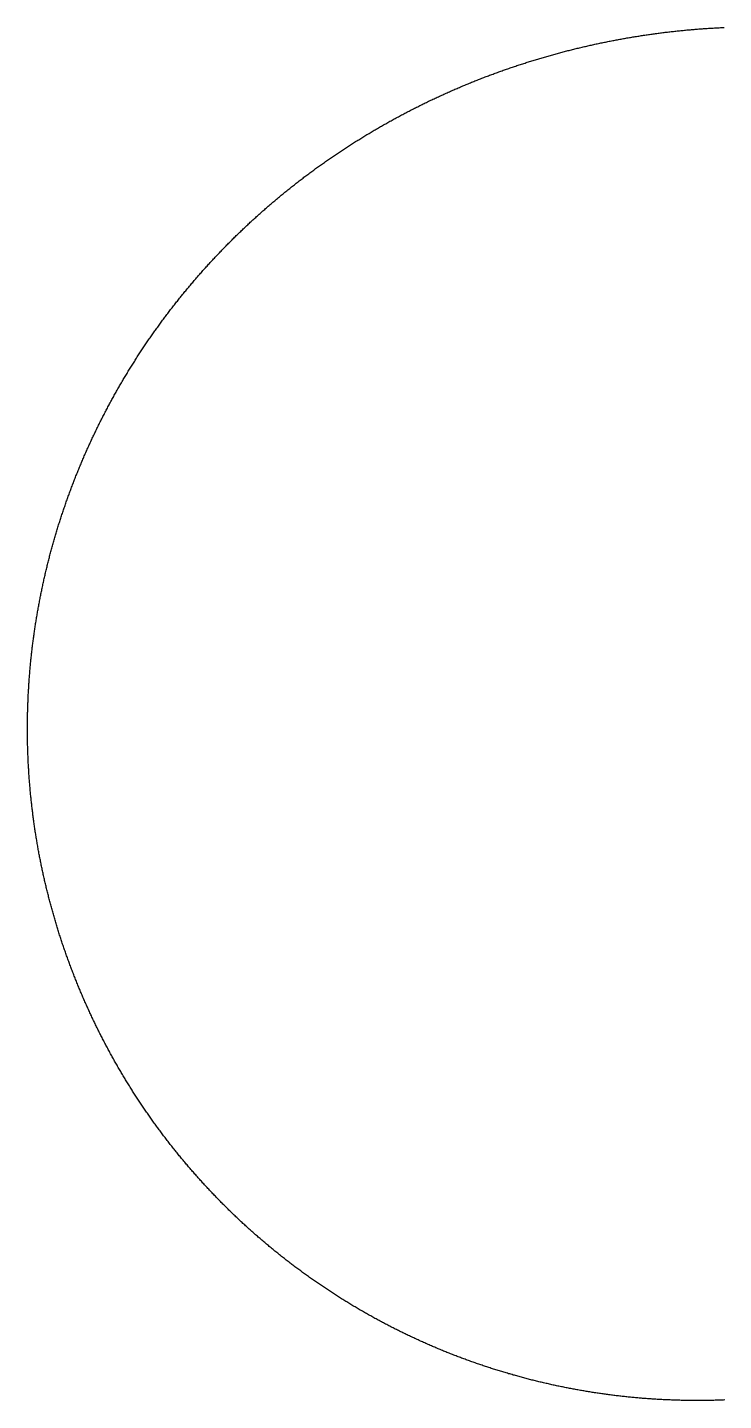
# Model space of a CAD drawing. Header units: metres. Extents: x -287 to 245, y -279 to 246.
# Drawn here: x -287 to -21, y -279 to 246 of the extents above; entities that cross this region are included whole.
import ezdxf

# ---------------------------------------------------------------- set-up
doc = ezdxf.new("R2010")
doc.units = ezdxf.units.M

msp = doc.modelspace()

# ---------------------------------------------------------------- linework, layer by layer
msp.add_lwpolyline([(-20.55, -278.53), (-21.01, -278.55), (-21.48, -278.56), (-21.94, -278.58), (-22.4, -278.6), (-22.86, -278.61), (-23.32, -278.62), (-23.78, -278.64), (-24.24, -278.65), (-24.7, -278.66), (-25.17, -278.67), (-25.63, -278.68), (-26.09, -278.69), (-26.55, -278.7), (-27.01, -278.71), (-27.47, -278.71), (-27.94, -278.72), (-28.4, -278.72), (-28.86, -278.73), (-29.32, -278.73), (-29.78, -278.74), (-30.24, -278.74), (-30.7, -278.74), (-31.17, -278.74), (-31.63, -278.74), (-32.09, -278.74), (-32.55, -278.73), (-33.01, -278.73), (-33.47, -278.73), (-33.94, -278.72), (-34.4, -278.72), (-34.86, -278.71), (-35.32, -278.7), (-35.78, -278.69), (-36.24, -278.69), (-36.7, -278.68), (-37.17, -278.67), (-37.63, -278.65), (-38.09, -278.64), (-38.55, -278.63), (-39.01, -278.62), (-39.47, -278.6), (-39.93, -278.59), (-40.4, -278.57), (-40.86, -278.55), (-41.32, -278.53), (-41.78, -278.52), (-42.24, -278.5), (-42.7, -278.48), (-43.16, -278.45), (-43.62, -278.43), (-44.08, -278.41), (-44.54, -278.39), (-45.01, -278.36), (-45.47, -278.34), (-45.93, -278.31), (-46.39, -278.28), (-46.85, -278.26), (-47.31, -278.23), (-47.77, -278.2), (-48.23, -278.17), (-48.69, -278.14), (-49.15, -278.1), (-49.61, -278.07), (-50.07, -278.04), (-50.53, -278), (-50.99, -277.97), (-51.45, -277.93), (-51.91, -277.9), (-52.37, -277.86), (-52.83, -277.82), (-53.29, -277.78), (-53.75, -277.74), (-54.21, -277.7), (-54.67, -277.66), (-55.13, -277.62), (-55.59, -277.57), (-56.05, -277.53), (-56.51, -277.48), (-56.97, -277.44), (-57.43, -277.39), (-57.89, -277.34), (-58.35, -277.29), (-58.81, -277.25), (-59.26, -277.2), (-59.72, -277.14), (-60.18, -277.09), (-60.64, -277.04), (-61.1, -276.99), (-61.56, -276.93), (-62.02, -276.88), (-62.47, -276.82), (-62.93, -276.77), (-63.39, -276.71), (-63.85, -276.65), (-64.31, -276.59), (-64.76, -276.53), (-65.22, -276.47), (-65.68, -276.41), (-66.14, -276.35), (-66.59, -276.28), (-67.05, -276.22), (-67.51, -276.16), (-67.96, -276.09), (-68.42, -276.02), (-68.88, -275.96), (-69.33, -275.89), (-69.79, -275.82), (-70.25, -275.75), (-70.7, -275.68), (-71.16, -275.61), (-71.61, -275.54), (-72.07, -275.46), (-72.53, -275.39), (-72.98, -275.32), (-73.44, -275.24), (-73.89, -275.16), (-74.35, -275.09), (-74.8, -275.01), (-75.26, -274.93), (-75.71, -274.85), (-76.17, -274.77), (-76.62, -274.69), (-77.07, -274.61), (-77.53, -274.52), (-77.98, -274.44), (-78.44, -274.36), (-78.89, -274.27), (-79.34, -274.19), (-79.8, -274.1), (-80.25, -274.01), (-80.7, -273.92), (-81.16, -273.83), (-81.61, -273.74), (-82.06, -273.65), (-82.51, -273.56), (-82.97, -273.47), (-83.42, -273.38), (-83.87, -273.28), (-84.32, -273.19), (-84.77, -273.09), (-85.22, -272.99), (-85.67, -272.9), (-86.13, -272.8), (-86.58, -272.7), (-87.03, -272.6), (-87.48, -272.5), (-87.93, -272.4), (-88.38, -272.29), (-88.83, -272.19), (-89.28, -272.09), (-89.73, -271.98), (-90.18, -271.88), (-90.63, -271.77), (-91.07, -271.66), (-91.52, -271.56), (-91.97, -271.45), (-92.42, -271.34), (-92.87, -271.23), (-93.32, -271.12), (-93.76, -271), (-94.21, -270.89), (-94.66, -270.78), (-95.11, -270.66), (-95.55, -270.55), (-96, -270.43), (-96.45, -270.32), (-96.89, -270.2), (-97.34, -270.08), (-97.78, -269.96), (-98.23, -269.84), (-98.68, -269.72), (-99.12, -269.6), (-99.57, -269.47), (-100.01, -269.35), (-100.46, -269.23), (-100.9, -269.1), (-101.34, -268.98), (-101.79, -268.85), (-102.23, -268.72), (-102.67, -268.59), (-103.12, -268.47), (-103.56, -268.34), (-104, -268.21), (-104.45, -268.07), (-104.89, -267.94), (-105.33, -267.81), (-105.77, -267.68), (-106.21, -267.54), (-106.65, -267.41), (-107.1, -267.27), (-107.54, -267.13), (-107.98, -267), (-108.42, -266.86), (-108.86, -266.72), (-109.3, -266.58), (-109.74, -266.44), (-110.18, -266.3), (-110.62, -266.15), (-111.05, -266.01), (-111.49, -265.87), (-111.93, -265.72), (-112.37, -265.58), (-112.81, -265.43), (-113.24, -265.28), (-113.68, -265.13), (-114.12, -264.99), (-114.55, -264.84), (-114.99, -264.69), (-115.43, -264.53), (-115.86, -264.38), (-116.3, -264.23), (-116.73, -264.08), (-117.17, -263.92), (-117.6, -263.77), (-118.04, -263.61), (-118.47, -263.46), (-118.91, -263.3), (-119.34, -263.14), (-119.77, -262.98), (-120.21, -262.82), (-120.64, -262.66), (-121.07, -262.5), (-121.5, -262.34), (-121.94, -262.17), (-122.37, -262.01), (-122.8, -261.85), (-123.23, -261.68), (-123.66, -261.52), (-124.09, -261.35), (-124.52, -261.18), (-124.95, -261.01), (-125.38, -260.84), (-125.81, -260.67), (-126.24, -260.5), (-126.67, -260.33), (-127.09, -260.16), (-127.52, -259.99), (-127.95, -259.81), (-128.38, -259.64), (-128.8, -259.46), (-129.23, -259.29), (-129.66, -259.11), (-130.08, -258.93), (-130.51, -258.75), (-130.93, -258.58), (-131.36, -258.4), (-131.78, -258.21), (-132.21, -258.03), (-132.63, -257.85), (-133.06, -257.67), (-133.48, -257.48), (-133.9, -257.3), (-134.33, -257.11), (-134.75, -256.93), (-135.17, -256.74), (-135.59, -256.55), (-136.01, -256.36), (-136.43, -256.18), (-136.85, -255.99), (-137.27, -255.79), (-137.69, -255.6), (-138.11, -255.41), (-138.53, -255.22), (-138.95, -255.02), (-139.37, -254.83), (-139.79, -254.63), (-140.21, -254.44), (-140.62, -254.24), (-141.04, -254.04), (-141.46, -253.85), (-141.87, -253.65), (-142.29, -253.45), (-142.71, -253.25), (-143.12, -253.05), (-143.54, -252.84), (-143.95, -252.64), (-144.37, -252.44), (-144.78, -252.23), (-145.19, -252.03), (-145.61, -251.82), (-146.02, -251.62), (-146.43, -251.41), (-146.84, -251.2), (-147.26, -250.99), (-147.67, -250.78), (-148.08, -250.57), (-148.49, -250.36), (-148.9, -250.15), (-149.31, -249.94), (-149.72, -249.72), (-150.13, -249.51), (-150.53, -249.29), (-150.94, -249.08), (-151.35, -248.86), (-151.76, -248.65), (-152.16, -248.43), (-152.57, -248.21), (-152.98, -247.99), (-153.38, -247.77), (-153.79, -247.55), (-154.19, -247.33), (-154.6, -247.11), (-155, -246.88), (-155.41, -246.66), (-155.81, -246.43), (-156.21, -246.21), (-156.61, -245.98), (-157.02, -245.76), (-157.42, -245.53), (-157.82, -245.3), (-158.22, -245.07), (-158.62, -244.84), (-159.02, -244.61), (-159.42, -244.38), (-159.82, -244.15), (-160.22, -243.92), (-160.62, -243.69), (-161.02, -243.45), (-161.41, -243.22), (-161.81, -242.98), (-162.21, -242.75), (-162.6, -242.51), (-163, -242.27), (-163.39, -242.03), (-163.79, -241.79), (-164.18, -241.55), (-164.58, -241.31), (-164.97, -241.07), (-165.36, -240.83), (-165.76, -240.59), (-166.15, -240.35), (-166.54, -240.1), (-166.93, -239.86), (-167.32, -239.61), (-167.71, -239.37), (-168.1, -239.12), (-168.49, -238.87), (-168.88, -238.62), (-169.27, -238.38), (-169.66, -238.13), (-170.05, -237.88), (-170.44, -237.62), (-170.82, -237.37), (-171.21, -237.12), (-171.59, -236.87), (-171.98, -236.61), (-172.37, -236.36), (-172.75, -236.1), (-173.13, -235.85), (-173.52, -235.59), (-173.9, -235.33), (-174.28, -235.08), (-174.67, -234.82), (-175.05, -234.56), (-175.43, -234.3), (-175.81, -234.04), (-176.19, -233.78), (-176.57, -233.51), (-176.95, -233.25), (-177.33, -232.99), (-177.71, -232.72), (-178.08, -232.46), (-178.46, -232.19), (-178.84, -231.93), (-179.22, -231.66), (-179.59, -231.39), (-179.97, -231.12), (-180.34, -230.86), (-180.72, -230.59), (-181.09, -230.32), (-181.47, -230.05), (-181.84, -229.77), (-182.21, -229.5), (-182.58, -229.23), (-182.96, -228.95), (-183.33, -228.68), (-183.7, -228.41), (-184.07, -228.13), (-184.44, -227.85), (-184.81, -227.58), (-185.17, -227.3), (-185.54, -227.02), (-185.91, -226.74), (-186.28, -226.46), (-186.64, -226.18), (-187.01, -225.9), (-187.38, -225.62), (-187.74, -225.34), (-188.11, -225.05), (-188.47, -224.77), (-188.83, -224.49), (-189.2, -224.2), (-189.56, -223.91), (-189.92, -223.63), (-190.28, -223.34), (-190.64, -223.05), (-191, -222.77), (-191.36, -222.48), (-191.72, -222.19), (-192.08, -221.9), (-192.44, -221.61), (-192.8, -221.31), (-193.16, -221.02), (-193.51, -220.73), (-193.87, -220.44), (-194.22, -220.14), (-194.58, -219.85), (-194.93, -219.55), (-195.29, -219.25), (-195.64, -218.96), (-195.99, -218.66), (-196.35, -218.36), (-196.7, -218.06), (-197.05, -217.76), (-197.4, -217.46), (-197.75, -217.16), (-198.1, -216.86), (-198.45, -216.56), (-198.8, -216.26), (-199.15, -215.96), (-199.49, -215.65), (-199.84, -215.35), (-200.19, -215.04), (-200.53, -214.74), (-200.88, -214.43), (-201.22, -214.12), (-201.57, -213.82), (-201.91, -213.51), (-202.25, -213.2), (-202.6, -212.89), (-202.94, -212.58), (-203.28, -212.27), (-203.62, -211.96), (-203.96, -211.65), (-204.3, -211.33), (-204.64, -211.02), (-204.98, -210.71), (-205.32, -210.39), (-205.65, -210.08), (-205.99, -209.76), (-206.33, -209.45), (-206.66, -209.13), (-207, -208.81), (-207.33, -208.49), (-207.67, -208.18), (-208, -207.86), (-208.33, -207.54), (-208.67, -207.22), (-209, -206.9), (-209.33, -206.57), (-209.66, -206.25), (-209.99, -205.93), (-210.32, -205.61), (-210.65, -205.28), (-210.97, -204.96), (-211.3, -204.63), (-211.63, -204.31), (-211.96, -203.98), (-212.28, -203.65), (-212.61, -203.33), (-212.93, -203), (-213.26, -202.67), (-213.58, -202.34), (-213.9, -202.01), (-214.22, -201.68), (-214.55, -201.35), (-214.87, -201.02), (-215.19, -200.68), (-215.51, -200.35), (-215.83, -200.02), (-216.15, -199.68), (-216.46, -199.35), (-216.78, -199.01), (-217.1, -198.68), (-217.41, -198.34), (-217.73, -198.01), (-218.04, -197.67), (-218.36, -197.33), (-218.67, -196.99), (-218.99, -196.65), (-219.3, -196.31), (-219.61, -195.97), (-219.92, -195.63), (-220.23, -195.29), (-220.54, -194.95), (-220.85, -194.61), (-221.16, -194.27), (-221.47, -193.92), (-221.78, -193.58), (-222.08, -193.23), (-222.39, -192.89), (-222.7, -192.54), (-223, -192.2), (-223.31, -191.85), (-223.61, -191.5), (-223.91, -191.15), (-224.22, -190.81), (-224.52, -190.46), (-224.82, -190.11), (-225.12, -189.76), (-225.42, -189.41), (-225.72, -189.05), (-226.02, -188.7), (-226.32, -188.35), (-226.61, -188), (-226.91, -187.64), (-227.21, -187.29), (-227.5, -186.94), (-227.8, -186.58), (-228.09, -186.23), (-228.39, -185.87), (-228.68, -185.51), (-228.97, -185.16), (-229.26, -184.8), (-229.56, -184.44), (-229.85, -184.08), (-230.14, -183.72), (-230.43, -183.36), (-230.71, -183), (-231, -182.64), (-231.29, -182.28), (-231.58, -181.92), (-231.86, -181.56), (-232.15, -181.19), (-232.43, -180.83), (-232.72, -180.47), (-233, -180.1), (-233.28, -179.74), (-233.56, -179.37), (-233.85, -179.01), (-234.13, -178.64), (-234.41, -178.27), (-234.69, -177.91), (-234.97, -177.54), (-235.24, -177.17), (-235.52, -176.8), (-235.8, -176.43), (-236.07, -176.06), (-236.35, -175.69), (-236.62, -175.32), (-236.9, -174.95), (-237.17, -174.58), (-237.44, -174.21), (-237.72, -173.83), (-237.99, -173.46), (-238.26, -173.09), (-238.53, -172.71), (-238.8, -172.34), (-239.07, -171.96), (-239.33, -171.59), (-239.6, -171.21), (-239.87, -170.83), (-240.13, -170.46), (-240.4, -170.08), (-240.66, -169.7), (-240.93, -169.32), (-241.19, -168.94), (-241.45, -168.56), (-241.72, -168.18), (-241.98, -167.8), (-242.24, -167.42), (-242.5, -167.04), (-242.76, -166.66), (-243.01, -166.27), (-243.27, -165.89), (-243.53, -165.51), (-243.78, -165.12), (-244.04, -164.74), (-244.3, -164.36), (-244.55, -163.97), (-244.8, -163.58), (-245.06, -163.2), (-245.31, -162.81), (-245.56, -162.42), (-245.81, -162.04), (-246.06, -161.65), (-246.31, -161.26), (-246.56, -160.87), (-246.81, -160.48), (-247.05, -160.09), (-247.3, -159.7), (-247.55, -159.31), (-247.79, -158.92), (-248.03, -158.53), (-248.28, -158.14), (-248.52, -157.74), (-248.76, -157.35), (-249, -156.96), (-249.25, -156.56), (-249.49, -156.17), (-249.72, -155.78), (-249.96, -155.38), (-250.2, -154.98), (-250.44, -154.59), (-250.67, -154.19), (-250.91, -153.8), (-251.15, -153.4), (-251.38, -153), (-251.61, -152.6), (-251.85, -152.2), (-252.08, -151.81), (-252.31, -151.41), (-252.54, -151.01), (-252.77, -150.61), (-253, -150.21), (-253.23, -149.8), (-253.46, -149.4), (-253.68, -149), (-253.91, -148.6), (-254.14, -148.2), (-254.36, -147.79), (-254.58, -147.39), (-254.81, -146.99), (-255.03, -146.58), (-255.25, -146.18), (-255.47, -145.77), (-255.7, -145.37), (-255.92, -144.96), (-256.13, -144.55), (-256.35, -144.15), (-256.57, -143.74), (-256.79, -143.33), (-257, -142.93), (-257.22, -142.52), (-257.43, -142.11), (-257.65, -141.7), (-257.86, -141.29), (-258.07, -140.88), (-258.29, -140.47), (-258.5, -140.06), (-258.71, -139.65), (-258.92, -139.24), (-259.13, -138.83), (-259.33, -138.42), (-259.54, -138), (-259.75, -137.59), (-259.95, -137.18), (-260.16, -136.76), (-260.36, -136.35), (-260.57, -135.94), (-260.77, -135.52), (-260.97, -135.11), (-261.17, -134.69), (-261.37, -134.28), (-261.57, -133.86), (-261.77, -133.44), (-261.97, -133.03), (-262.17, -132.61), (-262.37, -132.19), (-262.56, -131.77), (-262.76, -131.36), (-262.95, -130.94), (-263.15, -130.52), (-263.34, -130.1), (-263.53, -129.68), (-263.72, -129.26), (-263.92, -128.84), (-264.11, -128.42), (-264.3, -128), (-264.48, -127.58), (-264.67, -127.16), (-264.86, -126.73), (-265.05, -126.31), (-265.23, -125.89), (-265.42, -125.47), (-265.6, -125.04), (-265.78, -124.62), (-265.97, -124.2), (-266.15, -123.77), (-266.33, -123.35), (-266.51, -122.92), (-266.69, -122.5), (-266.87, -122.07), (-267.05, -121.65), (-267.23, -121.22), (-267.4, -120.79), (-267.58, -120.37), (-267.75, -119.94), (-267.93, -119.51), (-268.1, -119.09), (-268.27, -118.66), (-268.45, -118.23), (-268.62, -117.8), (-268.79, -117.37), (-268.96, -116.94), (-269.13, -116.51), (-269.29, -116.08), (-269.46, -115.65), (-269.63, -115.22), (-269.79, -114.79), (-269.96, -114.36), (-270.12, -113.93), (-270.29, -113.5), (-270.45, -113.07), (-270.61, -112.63), (-270.77, -112.2), (-270.94, -111.77), (-271.09, -111.34), (-271.25, -110.9), (-271.41, -110.47), (-271.57, -110.04), (-271.73, -109.6), (-271.88, -109.17), (-272.04, -108.73), (-272.19, -108.3), (-272.35, -107.86), (-272.5, -107.43), (-272.65, -106.99), (-272.8, -106.55), (-272.95, -106.12), (-273.1, -105.68), (-273.25, -105.24), (-273.4, -104.81), (-273.55, -104.37), (-273.69, -103.93), (-273.84, -103.49), (-273.98, -103.06), (-274.13, -102.62), (-274.27, -102.18), (-274.41, -101.74), (-274.56, -101.3), (-274.7, -100.86), (-274.84, -100.42), (-274.98, -99.98), (-275.12, -99.54), (-275.25, -99.1), (-275.39, -98.66), (-275.53, -98.22), (-275.66, -97.78), (-275.8, -97.34), (-275.93, -96.9), (-276.07, -96.45), (-276.2, -96.01), (-276.33, -95.57), (-276.46, -95.13), (-276.59, -94.68), (-276.72, -94.24), (-276.85, -93.8), (-276.98, -93.35), (-277.1, -92.91), (-277.23, -92.47), (-277.35, -92.02), (-277.48, -91.58), (-277.6, -91.13), (-277.72, -90.69), (-277.85, -90.24), (-277.97, -89.8), (-278.09, -89.35), (-278.21, -88.91), (-278.33, -88.46), (-278.45, -88.01), (-278.56, -87.57), (-278.68, -87.12), (-278.8, -86.67), (-278.91, -86.23), (-279.02, -85.78), (-279.14, -85.33), (-279.25, -84.88), (-279.36, -84.44), (-279.47, -83.99), (-279.58, -83.54), (-279.69, -83.09), (-279.8, -82.64), (-279.91, -82.19), (-280.02, -81.75), (-280.12, -81.3), (-280.23, -80.85), (-280.33, -80.4), (-280.44, -79.95), (-280.54, -79.5), (-280.64, -79.05), (-280.74, -78.6), (-280.84, -78.15), (-280.94, -77.7), (-281.04, -77.25), (-281.14, -76.79), (-281.24, -76.34), (-281.33, -75.89), (-281.43, -75.44), (-281.52, -74.99), (-281.62, -74.54), (-281.71, -74.09), (-281.8, -73.63), (-281.9, -73.18), (-281.99, -72.73), (-282.08, -72.28), (-282.17, -71.82), (-282.25, -71.37), (-282.34, -70.92), (-282.43, -70.46), (-282.52, -70.01), (-282.6, -69.56), (-282.68, -69.1), (-282.77, -68.65), (-282.85, -68.19), (-282.93, -67.74), (-283.01, -67.29), (-283.09, -66.83), (-283.17, -66.38), (-283.25, -65.92), (-283.33, -65.47), (-283.41, -65.01), (-283.48, -64.56), (-283.56, -64.1), (-283.63, -63.65), (-283.71, -63.19), (-283.78, -62.73), (-283.85, -62.28), (-283.92, -61.82), (-284, -61.37), (-284.07, -60.91), (-284.13, -60.45), (-284.2, -60), (-284.27, -59.54), (-284.34, -59.08), (-284.4, -58.63), (-284.47, -58.17), (-284.53, -57.71), (-284.59, -57.26), (-284.66, -56.8), (-284.72, -56.34), (-284.78, -55.88), (-284.84, -55.43), (-284.9, -54.97), (-284.96, -54.51), (-285.01, -54.05), (-285.07, -53.59), (-285.13, -53.14), (-285.18, -52.68), (-285.24, -52.22), (-285.29, -51.76), (-285.34, -51.3), (-285.39, -50.84), (-285.44, -50.39), (-285.49, -49.93), (-285.54, -49.47), (-285.59, -49.01), (-285.64, -48.55), (-285.69, -48.09), (-285.73, -47.63), (-285.78, -47.17), (-285.82, -46.71), (-285.87, -46.25), (-285.91, -45.79), (-285.95, -45.33), (-285.99, -44.87), (-286.03, -44.41), (-286.07, -43.95), (-286.11, -43.49), (-286.15, -43.03), (-286.19, -42.57), (-286.22, -42.11), (-286.26, -41.65), (-286.29, -41.19), (-286.33, -40.73), (-286.36, -40.27), (-286.39, -39.81), (-286.42, -39.35), (-286.45, -38.89), (-286.48, -38.43), (-286.51, -37.97), (-286.54, -37.51), (-286.57, -37.05), (-286.59, -36.59), (-286.62, -36.13), (-286.64, -35.67), (-286.67, -35.21), (-286.69, -34.74), (-286.71, -34.28), (-286.73, -33.82), (-286.75, -33.36), (-286.77, -32.9), (-286.79, -32.44), (-286.81, -31.98), (-286.83, -31.52), (-286.84, -31.06), (-286.86, -30.59), (-286.88, -30.13), (-286.89, -29.67), (-286.9, -29.21), (-286.91, -28.75), (-286.93, -28.29), (-286.94, -27.83), (-286.95, -27.36), (-286.96, -26.9), (-286.96, -26.44), (-286.97, -25.98), (-286.98, -25.52), (-286.98, -25.06), (-286.99, -24.6), (-286.99, -24.13), (-287, -23.67), (-287, -23.21), (-287, -22.75), (-287, -22.29), (-287, -21.83), (-287, -21.36), (-287, -20.9), (-287, -20.44), (-286.99, -19.98), (-286.99, -19.52), (-286.98, -19.06), (-286.98, -18.6), (-286.97, -18.13), (-286.96, -17.67), (-286.96, -17.21), (-286.95, -16.75), (-286.94, -16.29), (-286.93, -15.83), (-286.92, -15.37), (-286.9, -14.9), (-286.89, -14.44), (-286.88, -13.98), (-286.86, -13.52), (-286.85, -13.06), (-286.83, -12.6), (-286.81, -12.14), (-286.79, -11.67), (-286.77, -11.21), (-286.76, -10.75), (-286.73, -10.29), (-286.71, -9.83), (-286.69, -9.37), (-286.67, -8.91), (-286.64, -8.45), (-286.62, -7.99), (-286.59, -7.53), (-286.57, -7.06), (-286.54, -6.6), (-286.51, -6.14), (-286.48, -5.68), (-286.45, -5.22), (-286.42, -4.76), (-286.39, -4.3), (-286.36, -3.84), (-286.33, -3.38), (-286.3, -2.92), (-286.26, -2.46), (-286.23, -2), (-286.19, -1.54), (-286.15, -1.08), (-286.11, -0.62), (-286.08, -0.16), (-286.04, 0.3), (-286, 0.76), (-285.96, 1.22), (-285.91, 1.68), (-285.87, 2.14), (-285.83, 2.6), (-285.78, 3.06), (-285.74, 3.52), (-285.69, 3.98), (-285.65, 4.44), (-285.6, 4.9), (-285.55, 5.35), (-285.5, 5.81), (-285.45, 6.27), (-285.4, 6.73), (-285.35, 7.19), (-285.3, 7.65), (-285.24, 8.11), (-285.19, 8.56), (-285.14, 9.02), (-285.08, 9.48), (-285.02, 9.94), (-284.97, 10.4), (-284.91, 10.86), (-284.85, 11.31), (-284.79, 11.77), (-284.73, 12.23), (-284.67, 12.69), (-284.61, 13.14), (-284.54, 13.6), (-284.48, 14.06), (-284.42, 14.51), (-284.35, 14.97), (-284.29, 15.43), (-284.22, 15.89), (-284.15, 16.34), (-284.08, 16.8), (-284.01, 17.25), (-283.94, 17.71), (-283.87, 18.17), (-283.8, 18.62), (-283.73, 19.08), (-283.66, 19.53), (-283.58, 19.99), (-283.51, 20.45), (-283.43, 20.9), (-283.35, 21.36), (-283.28, 21.81), (-283.2, 22.27), (-283.12, 22.72), (-283.04, 23.18), (-282.96, 23.63), (-282.88, 24.08), (-282.8, 24.54), (-282.71, 24.99), (-282.63, 25.45), (-282.55, 25.9), (-282.46, 26.35), (-282.38, 26.81), (-282.29, 27.26), (-282.2, 27.71), (-282.11, 28.17), (-282.02, 28.62), (-281.93, 29.07), (-281.84, 29.52), (-281.75, 29.98), (-281.66, 30.43), (-281.57, 30.88), (-281.47, 31.33), (-281.38, 31.78), (-281.28, 32.24), (-281.18, 32.69), (-281.09, 33.14), (-280.99, 33.59), (-280.89, 34.04), (-280.79, 34.49), (-280.69, 34.94), (-280.59, 35.39), (-280.49, 35.84), (-280.38, 36.29), (-280.28, 36.74), (-280.18, 37.19), (-280.07, 37.64), (-279.97, 38.09), (-279.86, 38.54), (-279.75, 38.99), (-279.64, 39.44), (-279.53, 39.89), (-279.42, 40.33), (-279.31, 40.78), (-279.2, 41.23), (-279.09, 41.68), (-278.98, 42.13), (-278.86, 42.57), (-278.75, 43.02), (-278.63, 43.47), (-278.52, 43.91), (-278.4, 44.36), (-278.28, 44.81), (-278.16, 45.25), (-278.04, 45.7), (-277.92, 46.14), (-277.8, 46.59), (-277.68, 47.03), (-277.56, 47.48), (-277.44, 47.92), (-277.31, 48.37), (-277.19, 48.81), (-277.06, 49.26), (-276.94, 49.7), (-276.81, 50.14), (-276.68, 50.59), (-276.55, 51.03), (-276.42, 51.47), (-276.29, 51.92), (-276.16, 52.36), (-276.03, 52.8), (-275.9, 53.24), (-275.76, 53.69), (-275.63, 54.13), (-275.49, 54.57), (-275.36, 55.01), (-275.22, 55.45), (-275.09, 55.89), (-274.95, 56.33), (-274.81, 56.77), (-274.67, 57.21), (-274.53, 57.65), (-274.39, 58.09), (-274.25, 58.53), (-274.1, 58.97), (-273.96, 59.41), (-273.82, 59.85), (-273.67, 60.29), (-273.52, 60.72), (-273.38, 61.16), (-273.23, 61.6), (-273.08, 62.04), (-272.93, 62.47), (-272.78, 62.91), (-272.63, 63.35), (-272.48, 63.78), (-272.33, 64.22), (-272.18, 64.65), (-272.02, 65.09), (-271.87, 65.52), (-271.72, 65.96), (-271.56, 66.39), (-271.4, 66.83), (-271.25, 67.26), (-271.09, 67.69), (-270.93, 68.13), (-270.77, 68.56), (-270.61, 68.99), (-270.45, 69.43), (-270.29, 69.86), (-270.12, 70.29), (-269.96, 70.72), (-269.8, 71.15), (-269.63, 71.58), (-269.47, 72.02), (-269.3, 72.45), (-269.13, 72.88), (-268.97, 73.31), (-268.8, 73.74), (-268.63, 74.17), (-268.46, 74.59), (-268.29, 75.02), (-268.12, 75.45), (-267.94, 75.88), (-267.77, 76.31), (-267.6, 76.74), (-267.42, 77.16), (-267.25, 77.59), (-267.07, 78.02), (-266.89, 78.44), (-266.72, 78.87), (-266.54, 79.29), (-266.36, 79.72), (-266.18, 80.14), (-266, 80.57), (-265.82, 80.99), (-265.63, 81.42), (-265.45, 81.84), (-265.27, 82.27), (-265.08, 82.69), (-264.9, 83.11), (-264.71, 83.53), (-264.53, 83.96), (-264.34, 84.38), (-264.15, 84.8), (-263.96, 85.22), (-263.77, 85.64), (-263.58, 86.06), (-263.39, 86.48), (-263.2, 86.9), (-263.01, 87.32), (-262.82, 87.74), (-262.62, 88.16), (-262.43, 88.58), (-262.23, 89), (-262.04, 89.41), (-261.84, 89.83), (-261.64, 90.25), (-261.44, 90.67), (-261.24, 91.08), (-261.04, 91.5), (-260.84, 91.91), (-260.64, 92.33), (-260.44, 92.74), (-260.24, 93.16), (-260.03, 93.57), (-259.83, 93.99), (-259.63, 94.4), (-259.42, 94.81), (-259.21, 95.23), (-259.01, 95.64), (-258.8, 96.05), (-258.59, 96.46), (-258.38, 96.88), (-258.17, 97.29), (-257.96, 97.7), (-257.75, 98.11), (-257.54, 98.52), (-257.32, 98.93), (-257.11, 99.34), (-256.9, 99.74), (-256.68, 100.15), (-256.47, 100.56), (-256.25, 100.97), (-256.03, 101.38), (-255.81, 101.78), (-255.6, 102.19), (-255.38, 102.6), (-255.16, 103), (-254.94, 103.41), (-254.71, 103.81), (-254.49, 104.22), (-254.27, 104.62), (-254.05, 105.02), (-253.82, 105.43), (-253.6, 105.83), (-253.37, 106.23), (-253.14, 106.64), (-252.92, 107.04), (-252.69, 107.44), (-252.46, 107.84), (-252.23, 108.24), (-252, 108.64), (-251.77, 109.04), (-251.54, 109.44), (-251.31, 109.84), (-251.08, 110.24), (-250.84, 110.64), (-250.61, 111.03), (-250.37, 111.43), (-250.14, 111.83), (-249.9, 112.23), (-249.67, 112.62), (-249.43, 113.02), (-249.19, 113.41), (-248.95, 113.81), (-248.71, 114.2), (-248.47, 114.6), (-248.23, 114.99), (-247.99, 115.38), (-247.75, 115.78), (-247.51, 116.17), (-247.26, 116.56), (-247.02, 116.95), (-246.77, 117.34), (-246.53, 117.73), (-246.28, 118.13), (-246.03, 118.51), (-245.79, 118.9), (-245.54, 119.29), (-245.29, 119.68), (-245.04, 120.07), (-244.79, 120.46), (-244.54, 120.85), (-244.29, 121.23), (-244.03, 121.62), (-243.78, 122), (-243.53, 122.39), (-243.27, 122.78), (-243.02, 123.16), (-242.76, 123.54), (-242.51, 123.93), (-242.25, 124.31), (-241.99, 124.69), (-241.73, 125.08), (-241.47, 125.46), (-241.21, 125.84), (-240.95, 126.22), (-240.69, 126.6), (-240.43, 126.98), (-240.17, 127.36), (-239.91, 127.74), (-239.64, 128.12), (-239.38, 128.5), (-239.11, 128.88), (-238.85, 129.25), (-238.58, 129.63), (-238.31, 130.01), (-238.05, 130.38), (-237.78, 130.76), (-237.51, 131.14), (-237.24, 131.51), (-236.97, 131.88), (-236.7, 132.26), (-236.43, 132.63), (-236.16, 133), (-235.88, 133.38), (-235.61, 133.75), (-235.34, 134.12), (-235.06, 134.49), (-234.79, 134.86), (-234.51, 135.23), (-234.23, 135.6), (-233.96, 135.97), (-233.68, 136.34), (-233.4, 136.71), (-233.12, 137.07), (-232.84, 137.44), (-232.56, 137.81), (-232.28, 138.17), (-232, 138.54), (-231.72, 138.9), (-231.43, 139.27), (-231.15, 139.63), (-230.87, 140), (-230.58, 140.36), (-230.3, 140.72), (-230.01, 141.09), (-229.72, 141.45), (-229.44, 141.81), (-229.15, 142.17), (-228.86, 142.53), (-228.57, 142.89), (-228.28, 143.25), (-227.99, 143.61), (-227.7, 143.97), (-227.41, 144.32), (-227.11, 144.68), (-226.82, 145.04), (-226.53, 145.39), (-226.23, 145.75), (-225.94, 146.1), (-225.64, 146.46), (-225.35, 146.81), (-225.05, 147.17), (-224.75, 147.52), (-224.46, 147.87), (-224.16, 148.23), (-223.86, 148.58), (-223.56, 148.93), (-223.26, 149.28), (-222.96, 149.63), (-222.66, 149.98), (-222.36, 150.33), (-222.05, 150.68), (-221.75, 151.02), (-221.45, 151.37), (-221.14, 151.72), (-220.84, 152.06), (-220.53, 152.41), (-220.23, 152.76), (-219.92, 153.1), (-219.61, 153.45), (-219.3, 153.79), (-218.99, 154.13), (-218.69, 154.48), (-218.38, 154.82), (-218.07, 155.16), (-217.76, 155.5), (-217.44, 155.84), (-217.13, 156.18), (-216.82, 156.52), (-216.51, 156.86), (-216.19, 157.2), (-215.88, 157.54), (-215.56, 157.87), (-215.25, 158.21), (-214.93, 158.55), (-214.62, 158.88), (-214.3, 159.22), (-213.98, 159.55), (-213.66, 159.89), (-213.34, 160.22), (-213.02, 160.55), (-212.7, 160.89), (-212.38, 161.22), (-212.06, 161.55), (-211.74, 161.88), (-211.42, 162.21), (-211.09, 162.54), (-210.77, 162.87), (-210.45, 163.2), (-210.12, 163.53), (-209.8, 163.86), (-209.47, 164.18), (-209.15, 164.51), (-208.82, 164.83), (-208.49, 165.16), (-208.16, 165.48), (-207.83, 165.81), (-207.51, 166.13), (-207.18, 166.46), (-206.85, 166.78), (-206.52, 167.1), (-206.18, 167.42), (-205.85, 167.74), (-205.52, 168.06), (-205.19, 168.38), (-204.85, 168.7), (-204.52, 169.02), (-204.19, 169.34), (-203.85, 169.66), (-203.51, 169.97), (-203.18, 170.29), (-202.84, 170.6), (-202.5, 170.92), (-202.17, 171.23), (-201.83, 171.55), (-201.49, 171.86), (-201.15, 172.18), (-200.81, 172.49), (-200.47, 172.8), (-200.13, 173.11), (-199.79, 173.42), (-199.45, 173.73), (-199.1, 174.04), (-198.76, 174.35), (-198.42, 174.66), (-198.07, 174.96), (-197.73, 175.27), (-197.38, 175.58), (-197.04, 175.88), (-196.69, 176.19), (-196.34, 176.49), (-196, 176.8), (-195.65, 177.1), (-195.3, 177.4), (-194.95, 177.7), (-194.6, 178.01), (-194.25, 178.31), (-193.9, 178.61), (-193.55, 178.91), (-193.2, 179.21), (-192.85, 179.51), (-192.49, 179.8), (-192.14, 180.1), (-191.79, 180.4), (-191.43, 180.69), (-191.08, 180.99), (-190.72, 181.28), (-190.37, 181.58), (-190.01, 181.87), (-189.66, 182.16), (-189.3, 182.46), (-188.94, 182.75), (-188.58, 183.04), (-188.22, 183.33), (-187.86, 183.62), (-187.51, 183.91), (-187.15, 184.2), (-186.78, 184.49), (-186.42, 184.77), (-186.06, 185.06), (-185.7, 185.35), (-185.34, 185.63), (-184.97, 185.92), (-184.61, 186.2), (-184.25, 186.49), (-183.88, 186.77), (-183.52, 187.05), (-183.15, 187.34), (-182.79, 187.62), (-182.42, 187.9), (-182.06, 188.18), (-181.69, 188.46), (-181.32, 188.74), (-180.95, 189.02), (-180.58, 189.29), (-180.21, 189.57), (-179.85, 189.85), (-179.48, 190.12), (-179.11, 190.4), (-178.73, 190.67), (-178.36, 190.95), (-177.99, 191.22), (-177.62, 191.49), (-177.25, 191.77), (-176.87, 192.04), (-176.5, 192.31), (-176.13, 192.58), (-175.75, 192.85), (-175.38, 193.12), (-175, 193.39), (-174.62, 193.65), (-174.25, 193.92), (-173.87, 194.19), (-173.49, 194.45), (-173.12, 194.72), (-172.74, 194.98), (-172.36, 195.25), (-171.98, 195.51), (-171.6, 195.77), (-171.22, 196.04), (-170.84, 196.3), (-170.46, 196.56), (-170.08, 196.82), (-169.7, 197.08), (-169.31, 197.34), (-168.93, 197.59), (-168.55, 197.85), (-168.17, 198.11), (-167.78, 198.37), (-167.4, 198.62), (-167.01, 198.88), (-166.63, 199.13), (-166.24, 199.38), (-165.86, 199.64), (-165.47, 199.89), (-165.08, 200.14), (-164.7, 200.39), (-164.31, 200.64), (-163.92, 200.89), (-163.53, 201.14), (-163.14, 201.39), (-162.75, 201.64), (-162.36, 201.89), (-161.97, 202.13), (-161.58, 202.38), (-161.19, 202.63), (-160.8, 202.87), (-160.41, 203.11), (-160.02, 203.36), (-159.62, 203.6), (-159.23, 203.84), (-158.84, 204.08), (-158.44, 204.32), (-158.05, 204.56), (-157.66, 204.8), (-157.26, 205.04), (-156.87, 205.28), (-156.47, 205.52), (-156.07, 205.76), (-155.68, 205.99), (-155.28, 206.23), (-154.88, 206.46), (-154.49, 206.7), (-154.09, 206.93), (-153.69, 207.16), (-153.29, 207.4), (-152.89, 207.63), (-152.49, 207.86), (-152.09, 208.09), (-151.69, 208.32), (-151.29, 208.55), (-150.89, 208.78), (-150.49, 209), (-150.09, 209.23), (-149.68, 209.46), (-149.28, 209.68), (-148.88, 209.91), (-148.47, 210.13), (-148.07, 210.36), (-147.67, 210.58), (-147.26, 210.8), (-146.86, 211.02), (-146.45, 211.24), (-146.05, 211.46), (-145.64, 211.68), (-145.23, 211.9), (-144.83, 212.12), (-144.42, 212.34), (-144.01, 212.56), (-143.61, 212.77), (-143.2, 212.99), (-142.79, 213.2), (-142.38, 213.42), (-141.97, 213.63), (-141.56, 213.85), (-141.15, 214.06), (-140.74, 214.27), (-140.33, 214.48), (-139.92, 214.69), (-139.51, 214.9), (-139.1, 215.11), (-138.69, 215.32), (-138.28, 215.53), (-137.86, 215.73), (-137.45, 215.94), (-137.04, 216.15), (-136.62, 216.35), (-136.21, 216.55), (-135.8, 216.76), (-135.38, 216.96), (-134.97, 217.16), (-134.55, 217.37), (-134.13, 217.57), (-133.72, 217.77), (-133.3, 217.97), (-132.89, 218.16), (-132.47, 218.36), (-132.05, 218.56), (-131.63, 218.76), (-131.22, 218.95), (-130.8, 219.15), (-130.38, 219.34), (-129.96, 219.54), (-129.54, 219.73), (-129.12, 219.92), (-128.7, 220.12), (-128.28, 220.31), (-127.86, 220.5), (-127.44, 220.69), (-127.02, 220.88), (-126.6, 221.07), (-126.18, 221.25), (-125.76, 221.44), (-125.33, 221.63), (-124.91, 221.81), (-124.49, 222), (-124.07, 222.18), (-123.64, 222.37), (-123.22, 222.55), (-122.79, 222.73), (-122.37, 222.91), (-121.95, 223.09), (-121.52, 223.27), (-121.1, 223.45), (-120.67, 223.63), (-120.24, 223.81), (-119.82, 223.99), (-119.39, 224.17), (-118.97, 224.34), (-118.54, 224.52), (-118.11, 224.69), (-117.68, 224.87), (-117.26, 225.04), (-116.83, 225.21), (-116.4, 225.38), (-115.97, 225.56), (-115.54, 225.73), (-115.11, 225.9), (-114.68, 226.07), (-114.26, 226.23), (-113.83, 226.4), (-113.4, 226.57), (-112.96, 226.74), (-112.53, 226.9), (-112.1, 227.07), (-111.67, 227.23), (-111.24, 227.4), (-110.81, 227.56), (-110.38, 227.72), (-109.94, 227.88), (-109.51, 228.05), (-109.08, 228.21), (-108.65, 228.37), (-108.21, 228.52), (-107.78, 228.68), (-107.35, 228.84), (-106.91, 229), (-106.48, 229.15), (-106.04, 229.31), (-105.61, 229.46), (-105.17, 229.62), (-104.74, 229.77), (-104.3, 229.92), (-103.87, 230.08), (-103.43, 230.23), (-102.99, 230.38), (-102.56, 230.53), (-102.12, 230.68), (-101.68, 230.83), (-101.25, 230.97), (-100.81, 231.12), (-100.37, 231.27), (-99.93, 231.41), (-99.5, 231.56), (-99.06, 231.7), (-98.62, 231.85), (-98.18, 231.99), (-97.74, 232.13), (-97.3, 232.27), (-96.86, 232.41), (-96.42, 232.56), (-95.98, 232.69), (-95.54, 232.83), (-95.1, 232.97), (-94.66, 233.11), (-94.22, 233.25), (-93.78, 233.38), (-93.34, 233.52), (-92.9, 233.65), (-92.45, 233.79), (-92.01, 233.92), (-91.57, 234.05), (-91.13, 234.18), (-90.69, 234.31), (-90.24, 234.45), (-89.8, 234.57), (-89.36, 234.7), (-88.91, 234.83), (-88.47, 234.96), (-88.03, 235.09), (-87.58, 235.21), (-87.14, 235.34), (-86.69, 235.46), (-86.25, 235.59), (-85.8, 235.71), (-85.36, 235.83), (-84.91, 235.96), (-84.47, 236.08), (-84.02, 236.2), (-83.58, 236.32), (-83.13, 236.44), (-82.69, 236.56), (-82.24, 236.67), (-81.79, 236.79), (-81.35, 236.91), (-80.9, 237.02), (-80.45, 237.14), (-80.01, 237.25), (-79.56, 237.36), (-79.11, 237.48), (-78.66, 237.59), (-78.21, 237.7), (-77.77, 237.81), (-77.32, 237.92), (-76.87, 238.03), (-76.42, 238.14), (-75.97, 238.25), (-75.52, 238.35), (-75.07, 238.46), (-74.62, 238.56), (-74.18, 238.67), (-73.73, 238.77), (-73.28, 238.88), (-72.83, 238.98), (-72.38, 239.08), (-71.93, 239.18), (-71.48, 239.28), (-71.02, 239.39), (-70.57, 239.48), (-70.12, 239.58), (-69.67, 239.68), (-69.22, 239.78), (-68.77, 239.87), (-68.32, 239.97), (-67.87, 240.07), (-67.41, 240.16), (-66.96, 240.25), (-66.51, 240.35), (-66.06, 240.44), (-65.61, 240.53), (-65.15, 240.62), (-64.7, 240.71), (-64.25, 240.8), (-63.79, 240.89), (-63.34, 240.98), (-62.89, 241.07), (-62.44, 241.15), (-61.98, 241.24), (-61.53, 241.32), (-61.07, 241.41), (-60.62, 241.49), (-60.17, 241.57), (-59.71, 241.66), (-59.26, 241.74), (-58.8, 241.82), (-58.35, 241.9), (-57.89, 241.98), (-57.44, 242.06), (-56.98, 242.14), (-56.53, 242.21), (-56.07, 242.29), (-55.62, 242.36), (-55.16, 242.44), (-54.71, 242.51), (-54.25, 242.59), (-53.8, 242.66), (-53.34, 242.73), (-52.89, 242.8), (-52.43, 242.88), (-51.97, 242.95), (-51.52, 243.01), (-51.06, 243.08), (-50.6, 243.15), (-50.15, 243.22), (-49.69, 243.28), (-49.23, 243.35), (-48.78, 243.42), (-48.32, 243.48), (-47.86, 243.54), (-47.4, 243.61), (-46.95, 243.67), (-46.49, 243.73), (-46.03, 243.79), (-45.57, 243.85), (-45.12, 243.91), (-44.66, 243.97), (-44.2, 244.03), (-43.74, 244.08), (-43.29, 244.14), (-42.83, 244.19), (-42.37, 244.25), (-41.91, 244.3), (-41.45, 244.36), (-40.99, 244.41), (-40.53, 244.46), (-40.08, 244.51), (-39.62, 244.56), (-39.16, 244.61), (-38.7, 244.66), (-38.24, 244.71), (-37.78, 244.76), (-37.32, 244.8), (-36.86, 244.85), (-36.4, 244.9), (-35.94, 244.94), (-35.48, 244.98), (-35.03, 245.03), (-34.57, 245.07), (-34.11, 245.11), (-33.65, 245.15), (-33.19, 245.19), (-32.73, 245.23), (-32.27, 245.27), (-31.81, 245.31), (-31.35, 245.35), (-30.89, 245.38), (-30.43, 245.42), (-29.97, 245.45), (-29.51, 245.49), (-29.05, 245.52), (-28.59, 245.55), (-28.12, 245.59), (-27.66, 245.62), (-27.2, 245.65), (-26.74, 245.68), (-26.28, 245.71), (-25.82, 245.74), (-25.36, 245.76), (-24.9, 245.79), (-24.44, 245.82), (-23.98, 245.84), (-23.52, 245.87), (-23.06, 245.89), (-22.6, 245.91), (-22.13, 245.94), (-21.67, 245.96), (-21.21, 245.98), (-20.75, 246)])

doc.saveas('drawing.dxf')
